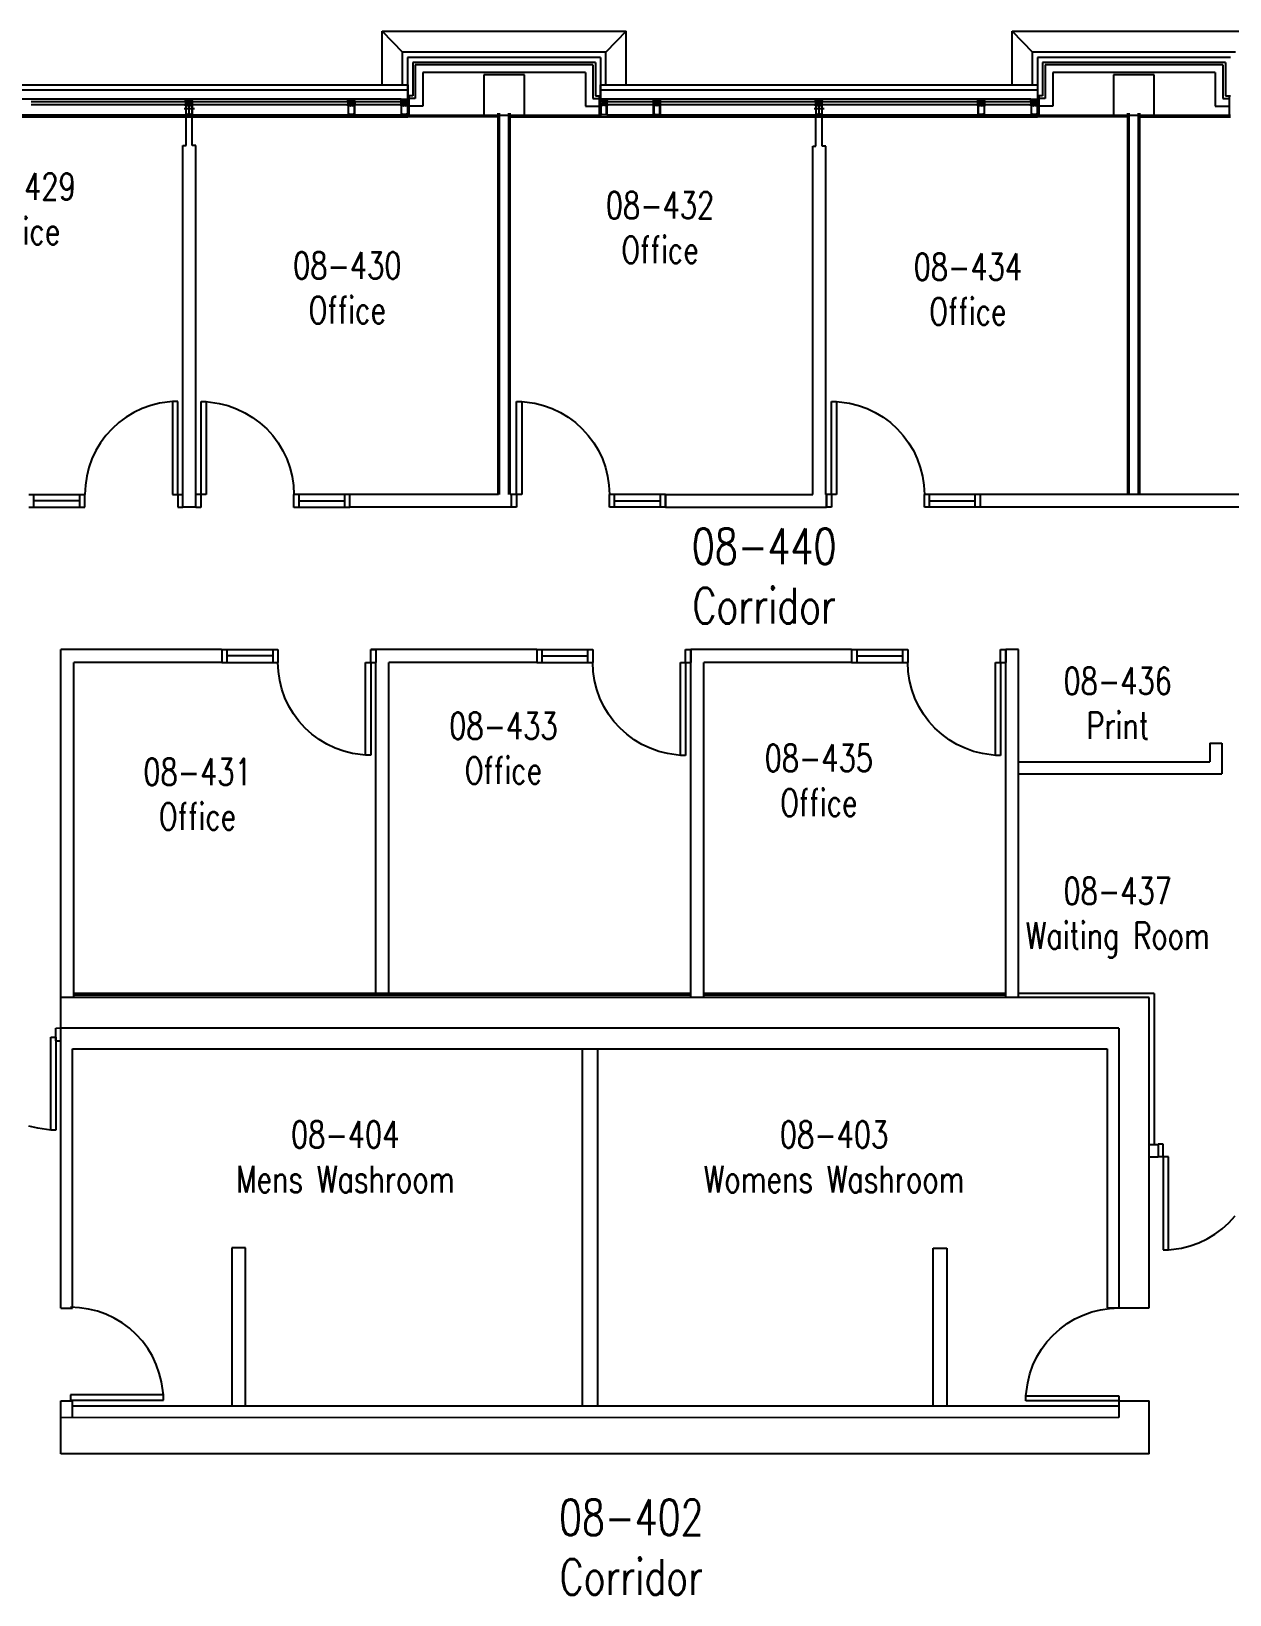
# Model space of a CAD drawing. Extents: x 11182 to 734459, y -1391328 to 152085.
# Drawn here: x 586679 to 598476, y -842547 to -827155 of the extents above; entities that cross this region are included whole.
import ezdxf
from ezdxf.enums import TextEntityAlignment as Align

# ---------------------------------------------------------------- set-up
doc = ezdxf.new("R2010")
doc.units = 0
doc.header["$LTSCALE"] = 500
doc.header["$MEASUREMENT"] = 0
for name, color, linetype in [('0_room_data', 7, 'CONTINUOUS'), ('1_Wall_Exist', 251, 'CONTINUOUS'), ('3_Text', 7, 'CONTINUOUS')]:
    doc.layers.add(name, color=color, linetype=linetype)
doc.styles.add('1_200', font='simplex.shx', dxfattribs={"width": 0.75, "height": 460})

# ---------------------------------------------------------------- blocks, each defined once
blk = doc.blocks.new('room_data')
at = {"layer": '3_Text', "style": '1_200', "width": 0.75}
for tag, p in [('ROOMNUM', (0, 0)), ('ROOMUSE', (0, -575))]:
    blk.add_attdef(tag, text='', height=345, dxfattribs=at).set_placement(p, align=Align.MIDDLE_CENTER)

msp = doc.modelspace()

# ---------------------------------------------------------------- linework, layer by layer
at = {"layer": '1_Wall_Exist'}
for p, q in [((590133, -827155), (592533, -827155)), ((590133, -827681), (590133, -827155)), ((590133, -827155), (590333, -827362)), ((592533, -827155), (592333, -827362)), ((592533, -827681), (592533, -827155)), ((596333, -827155), (598733, -827155)), ((596333, -827681), (596333, -827155)), ((596333, -827155), (596533, -827362)), ((592333, -827362), (590333, -827362)), ((590333, -827681), (590333, -827362)), ((592283, -827412), (590383, -827412)), ((590383, -827412), (590383, -827999)), ((592283, -827412), (592283, -827999)), ((592333, -827681), (592333, -827362)), ((598533, -827362), (596533, -827362)), ((596533, -827681), (596533, -827362)), ((598483, -827412), (596583, -827412)), ((596583, -827412), (596583, -827999)), ((592233, -827462), (590433, -827462)), ((590433, -827462), (590433, -827791)), ((592208, -827487), (590458, -827487)), ((590458, -827487), (590458, -827816)), ((592133, -827562), (590533, -827562)), ((590533, -827562), (590533, -827891)), ((591133, -827583), (591133, -827983)), ((591533, -827583), (591133, -827583)), ((591533, -827983), (591533, -827583)), ((592133, -827562), (592133, -827891)), ((592208, -827487), (592208, -827816)), ((592233, -827462), (592233, -827791)), ((598433, -827462), (596633, -827462)), ((596633, -827462), (596633, -827791)), ((598408, -827487), (596658, -827487)), ((596658, -827487), (596658, -827816)), ((598333, -827562), (596733, -827562)), ((596733, -827562), (596733, -827891)), ((597733, -827583), (597333, -827583)), ((597333, -827583), (597333, -827983)), ((597733, -827983), (597733, -827583)), ((598333, -827562), (598333, -827891)), ((598408, -827487), (598408, -827816)), ((598433, -827462), (598433, -827791)), ((586082, -827681), (590385, -827681)), ((586082, -827731), (590385, -827731)), ((590385, -827681), (590385, -827999)), ((592282, -827681), (596585, -827681)), ((592282, -827999), (592282, -827681)), ((592282, -827731), (596585, -827731)), ((596585, -827681), (596585, -827999)), ((590319, -827825), (586147, -827825)), ((588211, -827850), (586679, -827850)), ((586679, -827876), (588211, -827876)), ((588191, -827850), (588211, -827850)), ((588211, -827858), (588191, -827855)), ((588191, -827868), (588211, -827868)), ((588211, -827876), (588191, -827876)), ((588198, -827838), (588196, -827850)), ((588198, -827888), (588196, -827876)), ((588198, -827840), (588198, -827825)), ((588198, -827825), (588264, -827825)), ((588198, -827838), (588201, -827845)), ((588201, -827838), (588198, -827838)), ((588198, -827886), (588198, -827888)), ((588201, -827825), (588201, -827835)), ((588206, -827830), (588201, -827835)), ((588201, -827840), (588206, -827840)), ((588201, -827843), (588201, -827840)), ((588204, -827843), (588201, -827843)), ((588201, -827845), (588204, -827845)), ((588201, -827881), (588201, -827977)), ((588204, -827881), (588201, -827881)), ((588201, -827883), (588204, -827883)), ((588206, -827886), (588201, -827886)), ((588204, -827845), (588204, -827843)), ((588204, -827883), (588204, -827881)), ((588204, -827888), (588209, -827888)), ((588204, -827975), (588204, -827888)), ((588206, -827838), (588206, -827830)), ((588209, -827838), (588206, -827838)), ((588206, -827840), (588206, -827843)), ((588206, -827843), (588257, -827843)), ((588206, -827855), (588206, -827868)), ((588206, -827881), (588206, -827886)), ((588224, -827881), (588206, -827881)), ((588209, -827843), (588209, -827838)), ((588209, -827886), (588224, -827886)), ((588209, -827888), (588209, -827886)), ((588211, -827845), (588211, -827881)), ((588214, -827850), (588249, -827850)), ((588214, -827878), (588214, -827850)), ((588224, -827878), (588214, -827878)), ((588221, -827861), (588221, -827868)), ((588224, -827861), (588221, -827861)), ((588221, -827868), (588224, -827868)), ((588224, -827840), (588224, -827881)), ((588239, -827840), (588224, -827840)), ((588239, -827845), (588224, -827843)), ((588224, -827886), (588224, -827888)), ((588224, -827888), (588226, -827888)), ((588226, -827835), (588226, -827840)), ((588236, -827835), (588226, -827835)), ((588231, -827871), (588226, -827866)), ((588226, -827866), (588226, -827881)), ((588226, -827881), (588236, -827881)), ((588226, -827883), (588236, -827883)), ((588226, -827888), (588226, -827883)), ((588229, -827840), (588229, -827835)), ((588229, -827861), (588229, -827850)), ((588231, -827868), (588229, -827861)), ((588234, -827861), (588231, -827868)), ((588236, -827866), (588231, -827871)), ((588233, -827985), (588233, -827813)), ((588234, -827840), (588234, -827835)), ((588234, -827850), (588234, -827861)), ((588236, -827840), (588236, -827835)), ((588236, -827881), (588236, -827866)), ((588236, -827883), (588236, -827888)), ((588236, -827888), (588239, -827888)), ((588239, -827843), (588239, -827840)), ((588239, -827881), (588239, -827845)), ((588239, -827850), (588239, -827861)), ((588239, -827861), (588242, -827861)), ((588242, -827868), (588239, -827868)), ((588239, -827868), (588239, -827878)), ((588239, -827878), (588249, -827878)), ((588264, -827881), (588239, -827881)), ((588239, -827886), (588254, -827886)), ((588239, -827888), (588239, -827886)), ((588242, -827861), (588242, -827868)), ((588249, -827878), (588249, -827850)), ((588252, -827845), (588252, -827881)), ((590311, -827850), (588252, -827850)), ((588272, -827850), (588252, -827850)), ((588252, -827858), (588272, -827855)), ((588272, -827868), (588252, -827868)), ((588252, -827876), (590311, -827876)), ((588252, -827876), (588272, -827876)), ((588254, -827838), (588254, -827843)), ((588257, -827838), (588254, -827838)), ((588254, -827883), (588259, -827881)), ((588254, -827881), (588254, -827883)), ((588254, -827886), (588254, -827888)), ((588254, -827888), (588262, -827888)), ((588257, -827830), (588257, -827838)), ((588262, -827835), (588257, -827830)), ((588257, -827840), (588262, -827840)), ((588257, -827843), (588257, -827840)), ((588257, -827855), (588257, -827868)), ((588257, -827886), (588257, -827881)), ((588262, -827886), (588257, -827886)), ((588259, -827843), (588259, -827845)), ((588262, -827843), (588259, -827843)), ((588259, -827845), (588264, -827845)), ((588259, -827881), (588259, -827886)), ((588262, -827883), (588259, -827883)), ((588259, -827886), (588262, -827883)), ((588262, -827835), (588262, -827825)), ((588264, -827838), (588262, -827838)), ((588262, -827840), (588262, -827843)), ((588262, -827883), (588262, -827886)), ((588262, -827888), (588262, -827975)), ((588264, -827845), (588264, -827825)), ((588264, -827838), (588267, -827850)), ((588264, -827888), (588267, -827876)), ((588264, -827977), (588264, -827881)), ((589788, -827850), (589809, -827850)), ((589809, -827858), (589788, -827855)), ((589788, -827868), (589809, -827868)), ((589809, -827876), (589788, -827876)), ((589796, -827838), (589793, -827850)), ((589796, -827888), (589793, -827876)), ((589796, -827840), (589796, -827825)), ((589796, -827825), (589862, -827825)), ((589796, -827838), (589799, -827845)), ((589799, -827838), (589796, -827838)), ((589796, -827886), (589796, -827888)), ((589799, -827825), (589799, -827835)), ((589804, -827830), (589799, -827835)), ((589799, -827840), (589804, -827840)), ((589799, -827843), (589799, -827840)), ((589801, -827843), (589799, -827843)), ((589799, -827845), (589801, -827845)), ((589799, -827881), (589799, -827977)), ((589801, -827881), (589799, -827881)), ((589799, -827883), (589801, -827883)), ((589804, -827886), (589799, -827886)), ((589801, -827845), (589801, -827843)), ((589801, -827883), (589801, -827881)), ((589801, -827888), (589806, -827888)), ((589801, -827975), (589801, -827888)), ((589804, -827838), (589804, -827830)), ((589806, -827838), (589804, -827838)), ((589804, -827840), (589804, -827843)), ((589804, -827843), (589854, -827843)), ((589804, -827855), (589804, -827868)), ((589804, -827881), (589804, -827886)), ((589821, -827881), (589804, -827881)), ((589806, -827843), (589806, -827838)), ((589806, -827886), (589821, -827886)), ((589806, -827888), (589806, -827886)), ((589809, -827845), (589809, -827881)), ((589811, -827850), (589837, -827850)), ((589811, -827878), (589811, -827850)), ((589821, -827878), (589811, -827878)), ((589819, -827861), (589819, -827868)), ((589821, -827861), (589819, -827861)), ((589819, -827868), (589821, -827868)), ((589821, -827840), (589821, -827881)), ((589837, -827840), (589821, -827840)), ((589837, -827845), (589821, -827843)), ((589821, -827886), (589821, -827888)), ((589821, -827888), (589824, -827888)), ((589824, -827835), (589824, -827840)), ((589834, -827835), (589824, -827835)), ((589829, -827871), (589824, -827866)), ((589824, -827866), (589824, -827881)), ((589824, -827881), (589834, -827881)), ((589824, -827883), (589834, -827883)), ((589824, -827888), (589824, -827883)), ((589826, -827840), (589826, -827835)), ((589826, -827861), (589826, -827850)), ((589829, -827868), (589826, -827861)), ((589831, -827861), (589829, -827868)), ((589834, -827866), (589829, -827871)), ((589831, -827840), (589831, -827835)), ((589831, -827850), (589831, -827861)), ((589834, -827840), (589834, -827835)), ((589834, -827881), (589834, -827866)), ((589834, -827883), (589834, -827888)), ((589834, -827888), (589837, -827888)), ((589837, -827843), (589837, -827840)), ((589837, -827881), (589837, -827845)), ((589837, -827878), (589847, -827878)), ((589862, -827881), (589837, -827881)), ((589837, -827886), (589852, -827886)), ((589837, -827888), (589837, -827886)), ((589839, -827881), (589844, -827878)), ((589842, -827878), (589839, -827881)), ((589847, -827878), (589847, -827850)), ((589849, -827876), (589849, -827881)), ((589852, -827838), (589852, -827843)), ((589854, -827838), (589852, -827838)), ((589872, -827850), (589852, -827850)), ((589852, -827858), (589872, -827855)), ((589872, -827868), (589852, -827868)), ((589852, -827876), (589872, -827876)), ((589852, -827883), (589857, -827881)), ((589852, -827881), (589852, -827883)), ((589852, -827886), (589852, -827888)), ((589852, -827888), (589859, -827888)), ((589854, -827830), (589854, -827838)), ((589859, -827835), (589854, -827830)), ((589854, -827840), (589859, -827840)), ((589854, -827843), (589854, -827840)), ((589854, -827886), (589854, -827881)), ((589859, -827886), (589854, -827886)), ((589857, -827843), (589857, -827845)), ((589859, -827843), (589857, -827843)), ((589857, -827845), (589862, -827845)), ((589857, -827873), (589857, -827886)), ((589859, -827878), (589857, -827878)), ((589857, -827883), (589859, -827883)), ((589857, -827886), (589859, -827883)), ((589859, -827835), (589859, -827825)), ((589862, -827838), (589859, -827838)), ((589859, -827840), (589859, -827843)), ((589859, -827883), (589859, -827886)), ((589859, -827888), (589859, -827975)), ((589862, -827845), (589862, -827825)), ((589862, -827977), (589862, -827881)), ((589864, -827838), (589867, -827850)), ((589864, -827888), (589867, -827876)), ((590311, -827850), (590332, -827850)), ((590332, -827858), (590311, -827855)), ((590311, -827868), (590332, -827868)), ((590332, -827876), (590311, -827876)), ((590319, -827838), (590316, -827850)), ((590319, -827888), (590316, -827876)), ((590319, -827840), (590319, -827825)), ((590319, -827825), (590385, -827825)), ((590319, -827838), (590321, -827845)), ((590321, -827838), (590319, -827838)), ((590319, -827886), (590319, -827888)), ((590321, -827825), (590321, -827835)), ((590326, -827830), (590321, -827835)), ((590321, -827840), (590326, -827840)), ((590321, -827843), (590321, -827840)), ((590324, -827843), (590321, -827843)), ((590321, -827845), (590324, -827845)), ((590321, -827881), (590321, -827977)), ((590324, -827881), (590321, -827881)), ((590321, -827883), (590324, -827883)), ((590326, -827886), (590321, -827886)), ((590324, -827845), (590324, -827843)), ((590324, -827883), (590324, -827881)), ((590324, -827888), (590329, -827888)), ((590324, -827975), (590324, -827888)), ((590326, -827838), (590326, -827830)), ((590329, -827838), (590326, -827838)), ((590326, -827840), (590326, -827843)), ((590326, -827843), (590377, -827843)), ((590326, -827855), (590326, -827868)), ((590326, -827881), (590326, -827886)), ((590344, -827881), (590326, -827881)), ((590329, -827843), (590329, -827838)), ((590329, -827886), (590344, -827886)), ((590329, -827888), (590329, -827886)), ((590332, -827845), (590332, -827881)), ((590334, -827850), (590359, -827850)), ((590334, -827878), (590334, -827850)), ((590344, -827878), (590334, -827878)), ((590342, -827861), (590342, -827868)), ((590344, -827861), (590342, -827861)), ((590342, -827868), (590344, -827868)), ((590344, -827840), (590344, -827881)), ((590359, -827840), (590344, -827840)), ((590359, -827845), (590344, -827843)), ((590344, -827886), (590344, -827888)), ((590344, -827888), (590347, -827888)), ((590347, -827835), (590347, -827840)), ((590357, -827835), (590347, -827835)), ((590352, -827871), (590347, -827866)), ((590347, -827866), (590347, -827881)), ((590347, -827881), (590357, -827881)), ((590347, -827883), (590357, -827883)), ((590347, -827888), (590347, -827883)), ((590349, -827840), (590349, -827835)), ((590349, -827861), (590349, -827850)), ((590352, -827868), (590349, -827861)), ((590354, -827861), (590352, -827868)), ((590357, -827866), (590352, -827871)), ((590354, -827840), (590354, -827835)), ((590354, -827850), (590354, -827861)), ((590357, -827840), (590357, -827835)), ((590357, -827881), (590357, -827866)), ((590357, -827883), (590357, -827888)), ((590357, -827888), (590359, -827888)), ((590359, -827843), (590359, -827840)), ((590359, -827881), (590359, -827845)), ((590385, -827881), (590359, -827881)), ((590359, -827886), (590375, -827886)), ((590359, -827888), (590359, -827886)), ((590362, -827881), (590367, -827878)), ((590364, -827878), (590362, -827881)), ((590364, -827863), (590364, -827878)), ((590377, -827863), (590364, -827863)), ((590367, -827866), (590375, -827866)), ((590367, -827878), (590367, -827866)), ((590375, -827838), (590375, -827843)), ((590377, -827838), (590375, -827838)), ((590375, -827866), (590375, -827868)), ((590375, -827868), (590382, -827868)), ((590375, -827883), (590380, -827881)), ((590375, -827881), (590375, -827883)), ((590375, -827886), (590375, -827888)), ((590375, -827888), (590382, -827888)), ((590377, -827830), (590377, -827838)), ((590382, -827835), (590377, -827830)), ((590377, -827840), (590382, -827840)), ((590377, -827843), (590377, -827840)), ((590377, -827866), (590377, -827863)), ((590382, -827868), (590377, -827866)), ((590377, -827886), (590377, -827881)), ((590382, -827886), (590377, -827886)), ((590380, -827843), (590380, -827845)), ((590382, -827843), (590380, -827843)), ((590380, -827845), (590385, -827845)), ((590380, -827863), (590382, -827866)), ((590382, -827863), (590380, -827863)), ((590380, -827871), (590380, -827886)), ((590382, -827871), (590380, -827871)), ((590380, -827873), (590382, -827871)), ((590382, -827878), (590380, -827878)), ((590382, -827883), (590380, -827883)), ((590380, -827886), (590382, -827883)), ((590382, -827835), (590382, -827825)), ((590385, -827838), (590382, -827838)), ((590382, -827840), (590382, -827843)), ((590382, -827871), (590382, -827863)), ((590382, -827883), (590382, -827886)), ((590382, -827888), (590382, -827975)), ((590433, -827791), (590383, -827791)), ((590385, -827845), (590385, -827825)), ((590385, -827977), (590385, -827881)), ((590396, -827791), (590396, -827999)), ((590458, -827816), (590396, -827816)), ((590533, -827891), (590396, -827891)), ((592133, -827891), (592270, -827891)), ((592208, -827816), (592270, -827816)), ((592233, -827791), (592283, -827791)), ((592270, -827791), (592270, -827999)), ((592282, -827845), (592282, -827825)), ((592347, -827825), (592282, -827825)), ((592282, -827838), (592284, -827838)), ((592287, -827845), (592282, -827845)), ((592282, -827881), (592307, -827881)), ((592282, -827977), (592282, -827881)), ((592284, -827835), (592284, -827825)), ((592284, -827835), (592289, -827830)), ((592284, -827840), (592284, -827843)), ((592289, -827840), (592284, -827840)), ((592284, -827843), (592287, -827843)), ((592287, -827863), (592284, -827866)), ((592284, -827863), (592287, -827863)), ((592284, -827871), (592284, -827863)), ((592284, -827868), (592289, -827866)), ((592292, -827868), (592284, -827868)), ((592284, -827871), (592287, -827871)), ((592287, -827873), (592284, -827871)), ((592284, -827878), (592287, -827878)), ((592284, -827883), (592284, -827886)), ((592284, -827883), (592287, -827883)), ((592287, -827886), (592284, -827883)), ((592284, -827886), (592289, -827886)), ((592284, -827888), (592284, -827975)), ((592292, -827888), (592284, -827888)), ((592287, -827843), (592287, -827845)), ((592287, -827871), (592287, -827886)), ((592292, -827883), (592287, -827881)), ((592289, -827830), (592289, -827838)), ((592289, -827838), (592292, -827838)), ((592289, -827843), (592289, -827840)), ((592340, -827843), (592289, -827843)), ((592289, -827863), (592302, -827863)), ((592289, -827866), (592289, -827863)), ((592289, -827886), (592289, -827881)), ((592292, -827838), (592292, -827843)), ((592292, -827866), (592292, -827868)), ((592299, -827866), (592292, -827866)), ((592292, -827881), (592292, -827883)), ((592292, -827886), (592292, -827888)), ((592307, -827886), (592292, -827886)), ((592299, -827878), (592299, -827866)), ((592304, -827881), (592299, -827878)), ((592302, -827863), (592302, -827878)), ((592302, -827878), (592304, -827881)), ((592307, -827840), (592322, -827840)), ((592307, -827843), (592307, -827840)), ((592307, -827845), (592322, -827843)), ((592307, -827881), (592307, -827845)), ((592332, -827850), (592307, -827850)), ((592307, -827888), (592307, -827886)), ((592309, -827888), (592307, -827888)), ((592309, -827835), (592320, -827835)), ((592309, -827840), (592309, -827835)), ((592309, -827866), (592314, -827871)), ((592309, -827881), (592309, -827866)), ((592320, -827881), (592309, -827881)), ((592309, -827883), (592309, -827888)), ((592320, -827883), (592309, -827883)), ((592312, -827840), (592312, -827835)), ((592312, -827850), (592312, -827861)), ((592312, -827861), (592314, -827868)), ((592314, -827868), (592317, -827861)), ((592314, -827871), (592320, -827866)), ((592317, -827840), (592317, -827835)), ((592317, -827861), (592317, -827850)), ((592320, -827835), (592320, -827840)), ((592320, -827866), (592320, -827881)), ((592320, -827888), (592320, -827883)), ((592322, -827888), (592320, -827888)), ((592322, -827840), (592322, -827881)), ((592322, -827861), (592325, -827861)), ((592325, -827868), (592322, -827868)), ((592322, -827878), (592332, -827878)), ((592322, -827881), (592340, -827881)), ((592322, -827886), (592322, -827888)), ((592337, -827886), (592322, -827886)), ((592325, -827861), (592325, -827868)), ((592332, -827878), (592332, -827850)), ((592335, -827845), (592335, -827881)), ((592355, -827850), (592335, -827850)), ((592335, -827858), (592355, -827855)), ((592355, -827868), (592335, -827868)), ((592335, -827876), (592355, -827876)), ((592337, -827838), (592340, -827838)), ((592337, -827843), (592337, -827838)), ((592337, -827888), (592337, -827886)), ((592342, -827888), (592337, -827888)), ((592340, -827830), (592345, -827835)), ((592340, -827838), (592340, -827830)), ((592340, -827840), (592340, -827843)), ((592345, -827840), (592340, -827840)), ((592340, -827855), (592340, -827868)), ((592340, -827881), (592340, -827886)), ((592340, -827886), (592345, -827886)), ((592342, -827843), (592345, -827843)), ((592342, -827845), (592342, -827843)), ((592345, -827845), (592342, -827845)), ((592342, -827881), (592345, -827881)), ((592342, -827883), (592342, -827881)), ((592345, -827883), (592342, -827883)), ((592342, -827975), (592342, -827888)), ((592345, -827825), (592345, -827835)), ((592347, -827838), (592345, -827845)), ((592345, -827838), (592347, -827838)), ((592345, -827843), (592345, -827840)), ((592345, -827881), (592345, -827977)), ((596519, -827825), (592347, -827825)), ((592347, -827840), (592347, -827825)), ((592347, -827838), (592350, -827850)), ((592347, -827888), (592350, -827876)), ((592347, -827886), (592347, -827888)), ((592794, -827850), (592355, -827850)), ((592355, -827876), (592797, -827876)), ((592794, -827850), (592815, -827850)), ((592815, -827858), (592794, -827855)), ((592794, -827868), (592815, -827868)), ((592815, -827876), (592794, -827876)), ((592802, -827838), (592799, -827850)), ((592802, -827888), (592799, -827876)), ((592804, -827845), (592804, -827825)), ((592870, -827825), (592804, -827825)), ((592804, -827838), (592807, -827838)), ((592810, -827845), (592804, -827845)), ((592804, -827881), (592830, -827881)), ((592804, -827977), (592804, -827881)), ((592807, -827835), (592807, -827825)), ((592807, -827835), (592812, -827830)), ((592807, -827840), (592807, -827843)), ((592812, -827840), (592807, -827840)), ((592807, -827843), (592810, -827843)), ((592807, -827878), (592810, -827878)), ((592807, -827883), (592807, -827886)), ((592807, -827883), (592810, -827883)), ((592810, -827886), (592807, -827883)), ((592807, -827886), (592812, -827886)), ((592807, -827888), (592807, -827975)), ((592815, -827888), (592807, -827888)), ((592810, -827843), (592810, -827845)), ((592810, -827873), (592810, -827886)), ((592815, -827883), (592810, -827881)), ((592812, -827830), (592812, -827838)), ((592812, -827838), (592815, -827838)), ((592812, -827843), (592812, -827840)), ((592863, -827843), (592812, -827843)), ((592812, -827886), (592812, -827881)), ((592815, -827838), (592815, -827843)), ((592815, -827881), (592815, -827883)), ((592815, -827886), (592815, -827888)), ((592830, -827886), (592815, -827886)), ((592817, -827876), (592817, -827881)), ((592820, -827878), (592820, -827850)), ((592830, -827878), (592820, -827878)), ((592827, -827881), (592822, -827878)), ((592825, -827878), (592827, -827881)), ((592830, -827840), (592845, -827840)), ((592830, -827843), (592830, -827840)), ((592830, -827845), (592845, -827843)), ((592830, -827881), (592830, -827845)), ((592855, -827850), (592830, -827850)), ((592830, -827888), (592830, -827886)), ((592832, -827888), (592830, -827888)), ((592832, -827835), (592842, -827835)), ((592832, -827840), (592832, -827835)), ((592832, -827866), (592837, -827871)), ((592832, -827881), (592832, -827866)), ((592842, -827881), (592832, -827881)), ((592832, -827883), (592832, -827888)), ((592842, -827883), (592832, -827883)), ((592835, -827840), (592835, -827835)), ((592835, -827850), (592835, -827861)), ((592835, -827861), (592837, -827868)), ((592837, -827868), (592840, -827861)), ((592837, -827871), (592842, -827866)), ((592840, -827840), (592840, -827835)), ((592840, -827861), (592840, -827850)), ((592842, -827835), (592842, -827840)), ((592842, -827866), (592842, -827881)), ((592842, -827888), (592842, -827883)), ((592845, -827888), (592842, -827888)), ((592845, -827840), (592845, -827881)), ((592845, -827861), (592848, -827861)), ((592848, -827868), (592845, -827868)), ((592845, -827878), (592855, -827878)), ((592845, -827881), (592863, -827881)), ((592845, -827886), (592845, -827888)), ((592860, -827886), (592845, -827886)), ((592848, -827861), (592848, -827868)), ((592855, -827878), (592855, -827850)), ((592858, -827845), (592858, -827881)), ((592878, -827850), (592858, -827850)), ((592858, -827858), (592878, -827855)), ((592878, -827868), (592858, -827868)), ((592858, -827876), (592878, -827876)), ((592860, -827838), (592863, -827838)), ((592860, -827843), (592860, -827838)), ((592860, -827888), (592860, -827886)), ((592865, -827888), (592860, -827888)), ((592863, -827830), (592868, -827835)), ((592863, -827838), (592863, -827830)), ((592863, -827840), (592863, -827843)), ((592868, -827840), (592863, -827840)), ((592863, -827855), (592863, -827868)), ((592863, -827881), (592863, -827886)), ((592863, -827886), (592868, -827886)), ((592865, -827843), (592868, -827843)), ((592865, -827845), (592865, -827843)), ((592868, -827845), (592865, -827845)), ((592865, -827881), (592868, -827881)), ((592865, -827883), (592865, -827881)), ((592868, -827883), (592865, -827883)), ((592865, -827975), (592865, -827888)), ((592868, -827825), (592868, -827835)), ((592870, -827838), (592868, -827845)), ((592868, -827838), (592870, -827838)), ((592868, -827843), (592868, -827840)), ((592868, -827881), (592868, -827977)), ((592870, -827840), (592870, -827825)), ((592870, -827838), (592873, -827850)), ((592870, -827888), (592873, -827876)), ((592870, -827886), (592870, -827888)), ((594411, -827850), (592879, -827850)), ((592879, -827876), (594411, -827876)), ((594391, -827850), (594411, -827850)), ((594411, -827858), (594391, -827855)), ((594391, -827868), (594411, -827868)), ((594411, -827876), (594391, -827876)), ((594398, -827838), (594396, -827850)), ((594398, -827888), (594396, -827876)), ((594398, -827840), (594398, -827825)), ((594398, -827825), (594464, -827825)), ((594398, -827838), (594401, -827845)), ((594401, -827838), (594398, -827838)), ((594398, -827886), (594398, -827888)), ((594401, -827825), (594401, -827835)), ((594406, -827830), (594401, -827835)), ((594401, -827840), (594406, -827840)), ((594401, -827843), (594401, -827840)), ((594404, -827843), (594401, -827843)), ((594401, -827845), (594404, -827845)), ((594401, -827881), (594401, -827977)), ((594404, -827881), (594401, -827881)), ((594401, -827883), (594404, -827883)), ((594406, -827886), (594401, -827886)), ((594404, -827845), (594404, -827843)), ((594404, -827883), (594404, -827881)), ((594404, -827888), (594409, -827888)), ((594404, -827975), (594404, -827888)), ((594406, -827838), (594406, -827830)), ((594409, -827838), (594406, -827838)), ((594406, -827840), (594406, -827843)), ((594406, -827843), (594457, -827843)), ((594406, -827855), (594406, -827868)), ((594406, -827881), (594406, -827886)), ((594424, -827881), (594406, -827881)), ((594409, -827843), (594409, -827838)), ((594409, -827886), (594424, -827886)), ((594409, -827888), (594409, -827886)), ((594411, -827845), (594411, -827881)), ((594414, -827850), (594449, -827850)), ((594414, -827878), (594414, -827850)), ((594424, -827878), (594414, -827878)), ((594421, -827861), (594421, -827868)), ((594424, -827861), (594421, -827861)), ((594421, -827868), (594424, -827868)), ((594439, -827840), (594424, -827840)), ((594424, -827840), (594424, -827881)), ((594439, -827845), (594424, -827843)), ((594424, -827886), (594424, -827888)), ((594424, -827888), (594426, -827888)), ((594426, -827835), (594426, -827840)), ((594436, -827835), (594426, -827835)), ((594431, -827871), (594426, -827866)), ((594426, -827866), (594426, -827881)), ((594426, -827881), (594436, -827881)), ((594426, -827883), (594436, -827883)), ((594426, -827888), (594426, -827883)), ((594429, -827840), (594429, -827835)), ((594429, -827861), (594429, -827850)), ((594431, -827868), (594429, -827861)), ((594434, -827861), (594431, -827868)), ((594436, -827866), (594431, -827871)), ((594433, -827985), (594433, -827813)), ((594434, -827840), (594434, -827835)), ((594434, -827850), (594434, -827861)), ((594436, -827840), (594436, -827835)), ((594436, -827881), (594436, -827866)), ((594436, -827883), (594436, -827888)), ((594436, -827888), (594439, -827888)), ((594439, -827843), (594439, -827840)), ((594439, -827881), (594439, -827845)), ((594439, -827850), (594439, -827861)), ((594439, -827861), (594442, -827861)), ((594442, -827868), (594439, -827868)), ((594439, -827868), (594439, -827878)), ((594439, -827878), (594449, -827878)), ((594464, -827881), (594439, -827881)), ((594439, -827886), (594454, -827886)), ((594439, -827888), (594439, -827886)), ((594442, -827861), (594442, -827868)), ((594449, -827878), (594449, -827850)), ((594452, -827845), (594452, -827881)), ((596511, -827850), (594452, -827850)), ((594472, -827850), (594452, -827850)), ((594452, -827858), (594472, -827855)), ((594472, -827868), (594452, -827868)), ((594452, -827876), (596511, -827876)), ((594452, -827876), (594472, -827876)), ((594454, -827838), (594454, -827843)), ((594457, -827838), (594454, -827838)), ((594454, -827883), (594459, -827881)), ((594454, -827881), (594454, -827883)), ((594454, -827886), (594454, -827888)), ((594454, -827888), (594462, -827888)), ((594457, -827830), (594457, -827838)), ((594462, -827835), (594457, -827830)), ((594457, -827840), (594462, -827840)), ((594457, -827843), (594457, -827840)), ((594457, -827855), (594457, -827868)), ((594457, -827886), (594457, -827881)), ((594462, -827886), (594457, -827886)), ((594459, -827843), (594459, -827845)), ((594462, -827843), (594459, -827843)), ((594459, -827845), (594464, -827845)), ((594459, -827881), (594459, -827886)), ((594462, -827883), (594459, -827883)), ((594459, -827886), (594462, -827883)), ((594462, -827835), (594462, -827825)), ((594464, -827838), (594462, -827838)), ((594462, -827840), (594462, -827843)), ((594462, -827883), (594462, -827886)), ((594462, -827888), (594462, -827975)), ((594464, -827845), (594464, -827825)), ((594464, -827838), (594467, -827850)), ((594464, -827888), (594467, -827876)), ((594464, -827977), (594464, -827881)), ((595988, -827850), (596009, -827850)), ((596009, -827858), (595988, -827855)), ((595988, -827868), (596009, -827868)), ((596009, -827876), (595988, -827876)), ((595996, -827838), (595993, -827850)), ((595996, -827888), (595993, -827876)), ((595996, -827840), (595996, -827825)), ((595996, -827825), (596062, -827825)), ((595996, -827838), (595999, -827845)), ((595999, -827838), (595996, -827838)), ((595996, -827886), (595996, -827888)), ((595999, -827825), (595999, -827835)), ((596004, -827830), (595999, -827835)), ((595999, -827840), (596004, -827840)), ((595999, -827843), (595999, -827840)), ((596001, -827843), (595999, -827843)), ((595999, -827845), (596001, -827845)), ((595999, -827881), (595999, -827977)), ((596001, -827881), (595999, -827881)), ((595999, -827883), (596001, -827883)), ((596004, -827886), (595999, -827886)), ((596001, -827845), (596001, -827843)), ((596001, -827883), (596001, -827881)), ((596001, -827888), (596006, -827888)), ((596001, -827975), (596001, -827888)), ((596004, -827838), (596004, -827830)), ((596006, -827838), (596004, -827838)), ((596004, -827840), (596004, -827843)), ((596004, -827843), (596054, -827843)), ((596004, -827855), (596004, -827868)), ((596004, -827881), (596004, -827886)), ((596021, -827881), (596004, -827881)), ((596006, -827843), (596006, -827838)), ((596006, -827886), (596021, -827886)), ((596006, -827888), (596006, -827886)), ((596009, -827845), (596009, -827881)), ((596011, -827850), (596037, -827850)), ((596011, -827878), (596011, -827850)), ((596021, -827878), (596011, -827878)), ((596019, -827861), (596019, -827868)), ((596021, -827861), (596019, -827861)), ((596019, -827868), (596021, -827868)), ((596037, -827840), (596021, -827840)), ((596021, -827840), (596021, -827881)), ((596037, -827845), (596021, -827843)), ((596021, -827886), (596021, -827888)), ((596021, -827888), (596024, -827888)), ((596024, -827835), (596024, -827840)), ((596034, -827835), (596024, -827835)), ((596029, -827871), (596024, -827866)), ((596024, -827866), (596024, -827881)), ((596024, -827881), (596034, -827881)), ((596024, -827883), (596034, -827883)), ((596024, -827888), (596024, -827883)), ((596026, -827840), (596026, -827835)), ((596026, -827861), (596026, -827850)), ((596029, -827868), (596026, -827861)), ((596031, -827861), (596029, -827868)), ((596034, -827866), (596029, -827871)), ((596031, -827840), (596031, -827835)), ((596031, -827850), (596031, -827861)), ((596034, -827840), (596034, -827835)), ((596034, -827881), (596034, -827866)), ((596034, -827883), (596034, -827888)), ((596034, -827888), (596037, -827888)), ((596037, -827843), (596037, -827840)), ((596037, -827881), (596037, -827845)), ((596037, -827878), (596047, -827878)), ((596062, -827881), (596037, -827881)), ((596037, -827886), (596052, -827886)), ((596037, -827888), (596037, -827886)), ((596039, -827881), (596044, -827878)), ((596042, -827878), (596039, -827881)), ((596047, -827878), (596047, -827850)), ((596049, -827876), (596049, -827881)), ((596052, -827838), (596052, -827843)), ((596054, -827838), (596052, -827838)), ((596072, -827850), (596052, -827850)), ((596052, -827858), (596072, -827855)), ((596072, -827868), (596052, -827868)), ((596052, -827876), (596072, -827876)), ((596052, -827883), (596057, -827881)), ((596052, -827881), (596052, -827883)), ((596052, -827886), (596052, -827888)), ((596052, -827888), (596059, -827888)), ((596054, -827830), (596054, -827838)), ((596059, -827835), (596054, -827830)), ((596054, -827840), (596059, -827840)), ((596054, -827843), (596054, -827840)), ((596054, -827886), (596054, -827881)), ((596059, -827886), (596054, -827886)), ((596057, -827843), (596057, -827845)), ((596059, -827843), (596057, -827843)), ((596057, -827845), (596062, -827845)), ((596057, -827873), (596057, -827886)), ((596059, -827878), (596057, -827878)), ((596059, -827883), (596057, -827883)), ((596057, -827886), (596059, -827883)), ((596059, -827835), (596059, -827825)), ((596062, -827838), (596059, -827838)), ((596059, -827840), (596059, -827843)), ((596059, -827883), (596059, -827886)), ((596059, -827888), (596059, -827975)), ((596062, -827845), (596062, -827825)), ((596062, -827977), (596062, -827881)), ((596064, -827838), (596067, -827850)), ((596064, -827888), (596067, -827876)), ((596511, -827850), (596532, -827850)), ((596532, -827858), (596511, -827855)), ((596511, -827868), (596532, -827868)), ((596532, -827876), (596511, -827876)), ((596519, -827838), (596516, -827850)), ((596519, -827888), (596516, -827876)), ((596519, -827840), (596519, -827825)), ((596519, -827825), (596585, -827825)), ((596519, -827838), (596521, -827845)), ((596521, -827838), (596519, -827838)), ((596519, -827886), (596519, -827888)), ((596521, -827825), (596521, -827835)), ((596526, -827830), (596521, -827835)), ((596521, -827840), (596526, -827840)), ((596521, -827843), (596521, -827840)), ((596524, -827843), (596521, -827843)), ((596521, -827845), (596524, -827845)), ((596521, -827881), (596521, -827977)), ((596524, -827881), (596521, -827881)), ((596521, -827883), (596524, -827883)), ((596526, -827886), (596521, -827886)), ((596524, -827845), (596524, -827843)), ((596524, -827883), (596524, -827881)), ((596524, -827888), (596529, -827888)), ((596524, -827975), (596524, -827888)), ((596526, -827838), (596526, -827830)), ((596529, -827838), (596526, -827838)), ((596526, -827840), (596526, -827843)), ((596526, -827843), (596577, -827843)), ((596526, -827855), (596526, -827868)), ((596526, -827881), (596526, -827886)), ((596544, -827881), (596526, -827881)), ((596529, -827843), (596529, -827838)), ((596529, -827886), (596544, -827886)), ((596529, -827888), (596529, -827886)), ((596532, -827845), (596532, -827881)), ((596534, -827850), (596559, -827850)), ((596534, -827878), (596534, -827850)), ((596544, -827878), (596534, -827878)), ((596542, -827861), (596542, -827868)), ((596544, -827861), (596542, -827861)), ((596542, -827868), (596544, -827868)), ((596559, -827840), (596544, -827840)), ((596544, -827840), (596544, -827881)), ((596559, -827845), (596544, -827843)), ((596544, -827886), (596544, -827888)), ((596544, -827888), (596547, -827888)), ((596547, -827835), (596547, -827840)), ((596557, -827835), (596547, -827835)), ((596552, -827871), (596547, -827866)), ((596547, -827866), (596547, -827881)), ((596547, -827881), (596557, -827881)), ((596547, -827883), (596557, -827883)), ((596547, -827888), (596547, -827883)), ((596549, -827840), (596549, -827835)), ((596549, -827861), (596549, -827850)), ((596552, -827868), (596549, -827861)), ((596554, -827861), (596552, -827868)), ((596557, -827866), (596552, -827871)), ((596554, -827840), (596554, -827835)), ((596554, -827850), (596554, -827861)), ((596557, -827840), (596557, -827835)), ((596557, -827881), (596557, -827866)), ((596557, -827883), (596557, -827888)), ((596557, -827888), (596559, -827888)), ((596559, -827843), (596559, -827840)), ((596559, -827881), (596559, -827845)), ((596585, -827881), (596559, -827881)), ((596559, -827886), (596575, -827886)), ((596559, -827888), (596559, -827886)), ((596562, -827881), (596567, -827878)), ((596564, -827878), (596562, -827881)), ((596564, -827863), (596564, -827878)), ((596577, -827863), (596564, -827863)), ((596567, -827866), (596575, -827866)), ((596567, -827878), (596567, -827866)), ((596575, -827838), (596575, -827843)), ((596577, -827838), (596575, -827838)), ((596575, -827866), (596575, -827868)), ((596575, -827868), (596582, -827868)), ((596575, -827883), (596580, -827881)), ((596575, -827881), (596575, -827883)), ((596575, -827886), (596575, -827888)), ((596575, -827888), (596582, -827888)), ((596577, -827830), (596577, -827838)), ((596582, -827835), (596577, -827830)), ((596577, -827840), (596582, -827840)), ((596577, -827843), (596577, -827840)), ((596577, -827866), (596577, -827863)), ((596582, -827868), (596577, -827866)), ((596577, -827886), (596577, -827881)), ((596582, -827886), (596577, -827886)), ((596580, -827843), (596580, -827845)), ((596582, -827843), (596580, -827843)), ((596580, -827845), (596585, -827845)), ((596580, -827863), (596582, -827866)), ((596582, -827863), (596580, -827863)), ((596580, -827871), (596580, -827886)), ((596582, -827871), (596580, -827871)), ((596580, -827873), (596582, -827871)), ((596582, -827878), (596580, -827878)), ((596582, -827883), (596580, -827883)), ((596580, -827886), (596582, -827883)), ((596582, -827835), (596582, -827825)), ((596585, -827838), (596582, -827838)), ((596582, -827840), (596582, -827843)), ((596582, -827871), (596582, -827863)), ((596582, -827883), (596582, -827886)), ((596582, -827888), (596582, -827975)), ((596633, -827791), (596583, -827791)), ((596585, -827845), (596585, -827825)), ((596585, -827977), (596585, -827881)), ((596596, -827791), (596596, -827999)), ((596658, -827816), (596596, -827816)), ((596733, -827891), (596596, -827891)), ((598333, -827891), (598470, -827891)), ((598408, -827816), (598470, -827816)), ((598433, -827791), (598483, -827791)), ((598470, -827791), (598470, -827999)), ((586082, -827999), (590385, -827999)), ((586145, -827977), (590321, -827977)), ((588184, -827916), (588285, -827916)), ((588201, -827977), (588264, -827977)), ((588202, -828280), (588202, -827976)), ((588209, -827975), (588204, -827975)), ((588209, -827972), (588209, -827975)), ((588214, -827972), (588209, -827972)), ((588214, -827975), (588214, -827972)), ((588249, -827975), (588214, -827975)), ((588249, -827972), (588249, -827975)), ((588254, -827972), (588249, -827972)), ((588254, -827975), (588254, -827972)), ((588262, -827975), (588254, -827975)), ((588264, -828280), (588264, -827976)), ((589799, -827977), (589862, -827977)), ((589806, -827975), (589801, -827975)), ((589806, -827972), (589806, -827975)), ((589811, -827972), (589806, -827972)), ((589811, -827975), (589811, -827972)), ((589847, -827975), (589811, -827975)), ((589847, -827972), (589847, -827975)), ((589852, -827972), (589847, -827972)), ((589852, -827975), (589852, -827972)), ((589859, -827975), (589852, -827975)), ((590321, -827977), (590385, -827977)), ((590329, -827975), (590324, -827975)), ((590329, -827972), (590329, -827975)), ((590334, -827972), (590329, -827972)), ((590334, -827975), (590334, -827972)), ((590370, -827975), (590334, -827975)), ((590370, -827972), (590370, -827975)), ((590375, -827972), (590370, -827972)), ((590375, -827975), (590375, -827972)), ((590382, -827975), (590375, -827975)), ((592283, -827983), (590383, -827983)), ((591274, -827999), (590383, -827999)), ((591274, -831714), (591274, -827963)), ((591287, -831714), (591287, -827963)), ((591379, -831714), (591379, -827963)), ((591392, -831714), (591392, -827963)), ((591392, -827999), (592283, -827999)), ((592345, -827977), (592282, -827977)), ((592282, -827999), (596585, -827999)), ((592284, -827975), (592292, -827975)), ((592292, -827972), (592297, -827972)), ((592292, -827975), (592292, -827972)), ((592297, -827972), (592297, -827975)), ((592297, -827975), (592332, -827975)), ((592332, -827972), (592337, -827972)), ((592332, -827975), (592332, -827972)), ((592337, -827972), (592337, -827975)), ((592337, -827975), (592342, -827975)), ((592345, -827977), (596521, -827977)), ((592868, -827977), (592804, -827977)), ((592807, -827975), (592815, -827975)), ((592815, -827972), (592820, -827972)), ((592815, -827975), (592815, -827972)), ((592820, -827972), (592820, -827975)), ((592820, -827975), (592855, -827975)), ((592855, -827972), (592860, -827972)), ((592855, -827975), (592855, -827972)), ((592860, -827972), (592860, -827975)), ((592860, -827975), (592865, -827975)), ((594384, -827916), (594485, -827916)), ((594401, -827977), (594464, -827977)), ((594402, -828285), (594402, -827981)), ((594409, -827975), (594404, -827975)), ((594409, -827972), (594409, -827975)), ((594414, -827972), (594409, -827972)), ((594414, -827975), (594414, -827972)), ((594449, -827975), (594414, -827975)), ((594449, -827972), (594449, -827975)), ((594454, -827972), (594449, -827972)), ((594454, -827975), (594454, -827972)), ((594462, -827975), (594454, -827975)), ((594464, -828285), (594464, -827981)), ((595999, -827977), (596062, -827977)), ((596006, -827975), (596001, -827975)), ((596006, -827972), (596006, -827975)), ((596011, -827972), (596006, -827972)), ((596011, -827975), (596011, -827972)), ((596047, -827975), (596011, -827975)), ((596047, -827972), (596047, -827975)), ((596052, -827972), (596047, -827972)), ((596052, -827975), (596052, -827972)), ((596059, -827975), (596052, -827975)), ((596521, -827977), (596585, -827977)), ((596529, -827975), (596524, -827975)), ((596529, -827972), (596529, -827975)), ((596534, -827972), (596529, -827972)), ((596534, -827975), (596534, -827972)), ((596570, -827975), (596534, -827975)), ((596570, -827972), (596570, -827975)), ((596575, -827972), (596570, -827972)), ((596575, -827975), (596575, -827972)), ((596582, -827975), (596575, -827975)), ((598483, -827983), (596583, -827983)), ((597474, -827999), (596583, -827999)), ((597474, -831714), (597474, -827963)), ((597487, -831714), (597487, -827963)), ((597579, -831714), (597579, -827963)), ((597592, -831714), (597592, -827963)), ((597592, -827999), (598483, -827999)), ((588172, -831714), (588172, -828280)), ((588172, -828280), (588202, -828280)), ((588299, -828280), (588264, -828280)), ((588299, -831716), (588299, -828280)), ((594372, -831714), (594372, -828285)), ((594372, -828285), (594402, -828285)), ((594499, -828285), (594464, -828285)), ((594499, -831716), (594499, -828285)), ((587942, -830818), (587855, -830840)), ((588070, -830800), (587942, -830818)), ((588121, -830800), (588070, -830800)), ((588070, -830800), (588070, -831714)), ((588121, -831714), (588121, -830800)), ((588350, -830801), (588400, -830801)), ((588350, -831716), (588350, -830801)), ((588400, -830801), (588528, -830819)), ((588400, -830801), (588400, -831716)), ((588528, -830819), (588615, -830841)), ((591456, -830800), (591506, -830800)), ((591456, -831714), (591456, -830800)), ((591506, -830800), (591634, -830818)), ((591506, -830800), (591506, -831714)), ((591634, -830818), (591721, -830840)), ((594556, -830800), (594606, -830800)), ((594556, -831714), (594556, -830800)), ((594606, -830800), (594734, -830818)), ((594606, -830800), (594606, -831714)), ((594734, -830818), (594821, -830840)), ((587613, -830954), (587541, -831007)), ((587689, -830908), (587613, -830954)), ((587771, -830870), (587689, -830908)), ((587855, -830840), (587771, -830870)), ((588615, -830841), (588700, -830871)), ((588700, -830871), (588781, -830910)), ((588781, -830910), (588857, -830956)), ((588857, -830956), (588929, -831009)), ((591721, -830840), (591806, -830870)), ((591806, -830870), (591887, -830908)), ((591887, -830908), (591963, -830954)), ((591963, -830954), (592035, -831007)), ((594821, -830840), (594906, -830870)), ((594906, -830870), (594987, -830908)), ((594987, -830908), (595063, -830954)), ((595063, -830954), (595135, -831007)), ((587474, -831068), (587414, -831134)), ((587541, -831007), (587474, -831068)), ((588929, -831009), (588996, -831069)), ((588996, -831069), (589056, -831136)), ((592035, -831007), (592102, -831068)), ((592102, -831068), (592162, -831134)), ((595135, -831007), (595202, -831068)), ((595202, -831068), (595262, -831134)), ((587361, -831206), (587315, -831283)), ((587414, -831134), (587361, -831206)), ((589056, -831136), (589109, -831208)), ((589109, -831208), (589155, -831285)), ((592162, -831134), (592215, -831206)), ((592215, -831206), (592262, -831283)), ((595262, -831134), (595315, -831206)), ((595315, -831206), (595362, -831283)), ((587276, -831365), (587246, -831449)), ((587315, -831283), (587276, -831365)), ((589155, -831285), (589194, -831366)), ((589194, -831366), (589224, -831451)), ((592262, -831283), (592300, -831365)), ((592300, -831365), (592330, -831449)), ((595362, -831283), (595400, -831365)), ((595400, -831365), (595430, -831449)), ((587224, -831536), (587211, -831625)), ((587246, -831449), (587224, -831536)), ((589224, -831451), (589246, -831538)), ((589246, -831538), (589259, -831626)), ((592330, -831449), (592352, -831536)), ((592352, -831536), (592365, -831625)), ((595430, -831449), (595452, -831536)), ((595452, -831536), (595465, -831625)), ((586654, -831714), (586705, -831714)), ((586705, -831714), (587155, -831714)), ((586705, -831841), (586705, -831714)), ((587155, -831714), (587206, -831714)), ((587155, -831841), (587155, -831714)), ((587211, -831625), (587206, -831714)), ((587206, -831841), (587206, -831714)), ((588070, -831714), (588121, -831714)), ((588121, -831714), (588172, -831714)), ((588121, -831714), (588121, -831841)), ((588172, -831841), (588172, -831714)), ((588349, -831716), (588299, -831716)), ((588299, -831843), (588299, -831716)), ((588349, -831716), (588349, -831843)), ((588400, -831716), (588350, -831716)), ((589259, -831626), (589264, -831716)), ((589315, -831716), (589264, -831716)), ((589264, -831843), (589264, -831716)), ((589765, -831716), (589315, -831716)), ((589315, -831843), (589315, -831716)), ((589816, -831716), (589765, -831716)), ((589765, -831843), (589765, -831716)), ((591278, -831714), (589815, -831714)), ((589815, -831841), (589815, -831714)), ((589816, -831843), (589816, -831716)), ((591405, -831714), (591392, -831714)), ((591455, -831714), (591405, -831714)), ((591405, -831841), (591405, -831714)), ((591455, -831714), (591455, -831841)), ((591506, -831714), (591456, -831714)), ((592365, -831625), (592370, -831714)), ((592421, -831714), (592370, -831714)), ((592370, -831841), (592370, -831714)), ((592871, -831714), (592421, -831714)), ((592421, -831841), (592421, -831714)), ((592922, -831714), (592871, -831714)), ((592871, -831841), (592871, -831714)), ((592922, -831714), (594372, -831714)), ((592922, -831714), (592922, -831841)), ((592922, -831841), (592922, -831714)), ((594505, -831714), (594505, -831841)), ((594555, -831714), (594505, -831714)), ((594505, -831841), (594505, -831714)), ((594555, -831714), (594555, -831841)), ((594606, -831714), (594556, -831714)), ((595465, -831625), (595470, -831714)), ((595521, -831714), (595470, -831714)), ((595470, -831841), (595470, -831714)), ((595971, -831714), (595521, -831714)), ((595521, -831841), (595521, -831714)), ((596022, -831714), (595971, -831714)), ((595971, -831841), (595971, -831714)), ((599061, -831714), (596022, -831714)), ((596022, -831841), (596022, -831714)), ((596022, -831841), (596022, -831714)), ((586654, -831841), (586705, -831841)), ((587155, -831778), (586705, -831778)), ((586705, -831841), (587155, -831841)), ((587155, -831841), (587206, -831841)), ((588121, -831841), (588172, -831841)), ((588299, -831841), (588172, -831841)), ((588349, -831843), (588299, -831843)), ((589315, -831843), (589264, -831843)), ((589315, -831779), (589765, -831779)), ((589765, -831843), (589315, -831843)), ((589816, -831843), (589765, -831843)), ((591405, -831841), (589815, -831841)), ((591455, -831841), (591405, -831841)), ((592421, -831841), (592370, -831841)), ((592421, -831778), (592871, -831778)), ((592871, -831841), (592421, -831841)), ((592922, -831841), (592871, -831841)), ((592922, -831841), (594505, -831841)), ((594555, -831841), (594505, -831841)), ((595521, -831841), (595470, -831841)), ((595521, -831778), (595971, -831778)), ((595971, -831841), (595521, -831841)), ((596022, -831841), (595971, -831841)), ((599061, -831841), (596022, -831841)), ((588552, -833241), (586971, -833241)), ((586971, -839724), (586971, -833241)), ((588554, -833241), (588605, -833241)), ((588554, -833241), (588554, -833368)), ((588605, -833241), (589055, -833241)), ((588605, -833241), (588605, -833368)), ((589055, -833241), (589106, -833241)), ((589055, -833241), (589055, -833368)), ((589106, -833241), (589106, -833368)), ((590020, -833241), (590071, -833241)), ((590020, -833368), (590020, -833241)), ((590022, -833241), (590071, -833241)), ((591654, -833243), (590022, -833241)), ((590071, -833241), (590071, -833368)), ((591654, -833243), (591654, -833370)), ((591654, -833243), (591705, -833243)), ((591654, -833243), (591654, -833370)), ((591705, -833243), (592155, -833243)), ((591705, -833243), (591705, -833370)), ((592155, -833243), (592206, -833243)), ((592155, -833243), (592155, -833370)), ((592206, -833243), (592206, -833370)), ((593120, -833243), (593171, -833243)), ((593120, -833370), (593120, -833243)), ((593171, -836668), (593171, -833243)), ((594754, -833243), (593171, -833243)), ((593171, -833243), (593171, -833370)), ((594754, -833243), (594805, -833243)), ((594754, -833243), (594754, -833370)), ((594805, -833243), (595255, -833243)), ((594805, -833243), (594805, -833370)), ((595255, -833243), (595306, -833243)), ((595255, -833243), (595255, -833370)), ((595306, -833243), (595306, -833370)), ((596221, -833243), (596271, -833243)), ((596221, -833370), (596221, -833243)), ((596398, -833241), (596271, -833241)), ((596271, -836668), (596271, -833241)), ((596271, -833243), (596271, -833370)), ((596398, -836668), (596398, -833241)), ((587098, -836668), (587098, -833368)), ((588552, -833368), (587098, -833368)), ((588554, -833368), (588605, -833368)), ((589055, -833305), (588605, -833305)), ((588605, -833368), (589055, -833368)), ((589055, -833368), (589106, -833368)), ((589111, -833458), (589106, -833368)), ((589969, -833368), (590020, -833368)), ((589969, -834283), (589969, -833368)), ((590020, -833368), (590071, -833368)), ((590020, -833368), (590020, -834283)), ((590022, -833368), (590071, -833368)), ((590071, -836627), (590071, -833368)), ((591654, -833370), (590198, -833368)), ((590198, -836627), (590198, -833368)), ((591654, -833370), (591705, -833370)), ((592155, -833306), (591705, -833306)), ((591705, -833370), (592155, -833370)), ((592155, -833370), (592206, -833370)), ((592211, -833459), (592206, -833370)), ((593069, -833370), (593120, -833370)), ((593069, -834284), (593069, -833370)), ((593120, -833370), (593171, -833370)), ((593120, -833370), (593120, -834284)), ((593298, -836668), (593298, -833370)), ((594754, -833370), (593298, -833370)), ((594754, -833370), (594805, -833370)), ((595255, -833306), (594805, -833306)), ((594805, -833370), (595255, -833370)), ((595255, -833370), (595306, -833370)), ((595311, -833459), (595306, -833370)), ((596170, -833370), (596220, -833370)), ((596170, -834284), (596170, -833370)), ((596220, -833370), (596220, -834284)), ((596221, -833370), (596271, -833370)), ((589124, -833546), (589111, -833458)), ((589146, -833633), (589124, -833546)), ((592224, -833548), (592211, -833459)), ((592246, -833635), (592224, -833548)), ((595324, -833548), (595311, -833459)), ((595346, -833635), (595324, -833548)), ((589176, -833718), (589146, -833633)), ((589214, -833799), (589176, -833718)), ((592276, -833719), (592246, -833635)), ((592314, -833801), (592276, -833719)), ((595376, -833719), (595346, -833635)), ((595414, -833801), (595376, -833719)), ((589260, -833876), (589214, -833799)), ((589314, -833948), (589260, -833876)), ((592360, -833878), (592314, -833801)), ((592414, -833949), (592360, -833878)), ((595461, -833878), (595414, -833801)), ((595514, -833949), (595461, -833878)), ((589374, -834015), (589314, -833948)), ((589441, -834075), (589374, -834015)), ((592474, -834016), (592414, -833949)), ((592541, -834076), (592474, -834016)), ((595574, -834016), (595514, -833949)), ((595641, -834076), (595574, -834016)), ((589512, -834128), (589441, -834075)), ((589589, -834174), (589512, -834128)), ((589670, -834213), (589589, -834174)), ((592612, -834130), (592541, -834076)), ((592689, -834176), (592612, -834130)), ((592770, -834214), (592689, -834176)), ((595713, -834130), (595641, -834076)), ((595789, -834176), (595713, -834130)), ((595870, -834214), (595789, -834176)), ((598280, -834165), (598398, -834165)), ((598280, -834165), (598280, -834347)), ((598398, -834165), (598398, -834465)), ((589755, -834243), (589670, -834213)), ((589842, -834265), (589755, -834243)), ((589969, -834283), (589842, -834265)), ((590020, -834283), (589969, -834283)), ((592855, -834244), (592770, -834214)), ((592942, -834266), (592855, -834244)), ((593069, -834284), (592942, -834266)), ((593120, -834284), (593069, -834284)), ((595955, -834244), (595870, -834214)), ((596042, -834266), (595955, -834244)), ((596170, -834284), (596042, -834266)), ((596220, -834284), (596170, -834284)), ((596398, -834347), (598280, -834347)), ((596398, -834465), (598398, -834465)), ((597683, -836668), (586971, -836668)), ((593171, -836627), (587098, -836627)), ((593171, -836643), (587098, -836643)), ((596271, -836627), (593298, -836627)), ((596271, -836643), (593298, -836643)), ((597733, -836627), (596398, -836627)), ((597683, -839723), (597683, -836668)), ((597733, -836627), (597733, -838114)), ((586920, -836968), (586972, -836967)), ((586920, -837095), (586920, -836968)), ((590198, -836968), (586971, -836968)), ((597383, -836968), (586971, -836968)), ((597383, -836968), (597383, -839723)), ((586870, -837058), (586920, -837058)), ((586870, -837973), (586870, -837058)), ((586920, -837058), (586920, -837973)), ((586920, -837095), (586972, -837094)), ((587085, -839724), (587085, -837174)), ((587085, -837174), (597270, -837174)), ((592102, -837174), (592102, -840689)), ((592254, -837174), (592254, -840689)), ((597270, -837174), (597270, -839723)), ((586742, -837955), (586655, -837933)), ((586870, -837973), (586742, -837955)), ((586920, -837973), (586870, -837973)), ((597683, -838114), (597770, -838114)), ((597821, -838110), (597770, -838110)), ((597770, -838110), (597770, -838237)), ((597821, -838237), (597821, -838110)), ((597683, -838237), (597770, -838237)), ((597821, -838237), (597770, -838237)), ((597821, -838237), (597821, -839152)), ((597872, -838237), (597821, -838237)), ((597872, -839152), (597872, -838237)), ((598467, -838884), (598528, -838817)), ((598329, -838997), (598401, -838944)), ((598401, -838944), (598467, -838884)), ((588652, -839132), (588652, -840684)), ((588787, -839132), (588652, -839132)), ((588786, -840684), (588786, -839132)), ((598000, -839134), (598087, -839112)), ((598087, -839112), (598171, -839082)), ((598171, -839082), (598253, -839043)), ((598253, -839043), (598329, -838997)), ((595555, -839134), (595690, -839134)), ((595556, -840693), (595556, -839134)), ((595690, -839134), (595690, -840693)), ((597821, -839152), (597872, -839152)), ((597872, -839152), (598000, -839134)), ((586971, -839724), (587085, -839724)), ((587154, -839721), (587065, -839716)), ((587243, -839734), (587154, -839721)), ((587330, -839756), (587243, -839734)), ((597118, -839763), (597205, -839741)), ((597205, -839741), (597294, -839728)), ((597270, -839723), (597683, -839723)), ((597294, -839728), (597383, -839723)), ((587414, -839786), (587330, -839756)), ((587496, -839824), (587414, -839786)), ((587573, -839871), (587496, -839824)), ((587645, -839924), (587573, -839871)), ((596804, -839931), (596875, -839878)), ((596875, -839878), (596952, -839832)), ((596952, -839832), (597034, -839793)), ((597034, -839793), (597118, -839763)), ((587711, -839984), (587645, -839924)), ((587772, -840051), (587711, -839984)), ((587825, -840123), (587772, -840051)), ((596677, -840058), (596737, -839991)), ((596737, -839991), (596804, -839931)), ((587871, -840199), (587825, -840123)), ((587909, -840280), (587871, -840199)), ((596539, -840287), (596577, -840206)), ((596577, -840206), (596623, -840130)), ((596623, -840130), (596677, -840058)), ((587939, -840365), (587909, -840280)), ((596509, -840372), (596539, -840287)), ((587961, -840452), (587939, -840365)), ((587979, -840580), (587961, -840452)), ((596469, -840587), (596487, -840459)), ((596487, -840459), (596509, -840372)), ((586971, -840638), (587085, -840638)), ((586971, -841159), (586971, -840638)), ((587065, -840580), (587065, -840630)), ((587979, -840580), (587065, -840580)), ((587065, -840630), (587979, -840630)), ((587085, -840805), (587085, -840638)), ((587979, -840630), (587979, -840580)), ((596469, -840637), (596469, -840587)), ((596469, -840587), (597383, -840587)), ((597383, -840637), (596469, -840637)), ((597383, -840587), (597383, -840637)), ((597383, -840637), (597383, -840803)), ((597383, -840637), (597683, -840637)), ((597683, -841158), (597683, -840637)), ((597383, -840803), (586971, -840805)), ((597383, -840689), (587085, -840689)), ((597683, -841158), (586971, -841159)), ((597683, -841158), (596470, -841158))]:
    msp.add_line(p, q, dxfattribs=at)
for centre, radius, start, end in [((588202, -827836), 1.7, 227.2906, 135), ((588261, -827836), 1.84, 42.7094, 315), ((589800, -827836), 1.77, 225, 137.2906), ((589858, -827836), 1.84, 42.7094, 315), ((590323, -827837), 1.77, 225, 132.7094), ((590381, -827837), 1.77, 45, 317.2906), ((592285, -827837), 1.77, 222.7094, 135), ((592344, -827837), 1.77, 47.2906, 315), ((594402, -827836), 1.7, 227.2906, 135), ((594461, -827836), 1.84, 42.7094, 315), ((596000, -827836), 1.77, 225, 137.2906), ((596058, -827836), 1.84, 42.7094, 315), ((596523, -827837), 1.77, 225, 132.7094), ((596581, -827837), 1.77, 45, 317.2906)]:
    msp.add_arc(centre, radius, start, end, dxfattribs=at)
at = {"layer": '1_Wall_Exist', "extrusion": (0, 0, -1)}
for centre, radius, start, end in [((-592808, -827836), 1.84, 42.7094, 315), ((-592866, -827836), 1.77, 225, 137.2906)]:
    msp.add_arc(centre, radius, start, end, dxfattribs=at)

# ---------------------------------------------------------------- block references
at = {"layer": '0_room_data'}
for p, xscale, yscale, zscale, values in [((586583, -828684), 0.7638134445220921, 0.7638134445220921, 0.7638134445220921, {'ROOMNUM': '08-429', 'ROOMUSE': 'Office'}), ((592868, -828868), 0.7638134445220921, 0.7638134445220921, 0.7638134445220921, {'ROOMNUM': '08-432', 'ROOMUSE': 'Office'}), ((589789, -829461), 0.7638134445220921, 0.7638134445220921, 0.7638134445220921, {'ROOMNUM': '08-430', 'ROOMUSE': 'Office'}), ((595898, -829474), 0.7638134445220921, 0.7638134445220921, 0.7638134445220921, {'ROOMNUM': '08-434', 'ROOMUSE': 'Office'}), ((593893, -832225), 1.018417926029456, 1.018417926029456, 1.018417926029456, {'ROOMNUM': '08-440', 'ROOMUSE': 'Corridor'}), ((597373, -833551), 0.7638134445220921, 0.7638134445220921, 0.7638134445220921, {'ROOMNUM': '08-436', 'ROOMUSE': 'Print'}), ((591326, -833993), 0.7638134445220921, 0.7638134445220921, 0.7638134445220921, {'ROOMNUM': '08-433', 'ROOMUSE': 'Office'}), ((594431, -834310), 0.7638134445220921, 0.7638134445220921, 0.7638134445220921, {'ROOMNUM': '08-435', 'ROOMUSE': 'Office'}), ((588315, -834446), 0.7638134445220921, 0.7638134445220921, 0.7638134445220921, {'ROOMNUM': '08-431', 'ROOMUSE': 'Office'}), ((597373, -835618), 0.7638134445220921, 0.7638134445220921, 0.7638134445220921, {'ROOMNUM': '08-437', 'ROOMUSE': 'Waiting Room'}), ((589769, -838016), 0.7638134445220921, 0.7638134445220921, 0.7638134445220921, {'ROOMNUM': '08-404', 'ROOMUSE': 'Mens Washroom'}), ((594581, -838016), 0.7638134445220921, 0.7638134445220921, 0.7638134445220921, {'ROOMNUM': '08-403', 'ROOMUSE': 'Womens Washroom'}), ((592585, -841785), 1.018417926029456, 1.018417926029456, 1.018417926029456, {'ROOMNUM': '08-402', 'ROOMUSE': 'Corridor'})]:
    msp.add_blockref('room_data', p, dxfattribs=dict(at, xscale=xscale, yscale=yscale, zscale=zscale)).add_auto_attribs(values)

doc.saveas('drawing.dxf')
